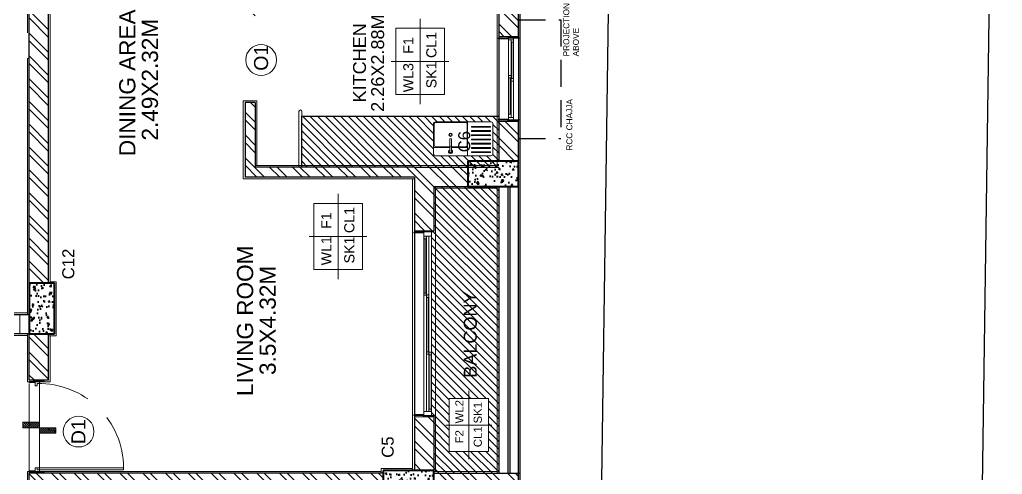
# Model space of a CAD drawing. Header units: metres. Extents: x 15463 to 32022, y 1223 to 33962.
# Drawn here: x 29499.72 to 29511.32, y 4112.97 to 4118.35 of the extents above; entities that cross this region are included whole.
import ezdxf

# ---------------------------------------------------------------- set-up
doc = ezdxf.new("R2010")
doc.units = ezdxf.units.M
doc.header["$LTSCALE"] = 0.1
for name, pattern in [('DASHDOTX2', [50.8, 25.4, -12.7, 0, -12.7]), ('DASHED2', [9.525, 6.35, -3.175]), ('HIDDEN2', [4.7625, 3.175, -1.5875])]:
    doc.linetypes.add(name, pattern=pattern)
for name, color, linetype, lineweight in [('CENTERLINE', 251, 'DASHDOTX2', 15), ('COLUMN', 7, 'Continuous', 40), ('DOOR', 7, 'Continuous', 20), ('HATCH', 250, 'Continuous', 13), ('LEVEL', 251, 'Continuous', 13), ('NAMES', 252, 'Continuous', 15), ('PLASTER', 252, 'Continuous', 15)]:
    doc.layers.add(name, color=color, linetype=linetype, lineweight=lineweight)
doc.styles.get("Standard").update_dxf_attribs({"font": 'arial.ttf'})
pattern_1 = [(135, (29569.4144, 3572.19952), (-0.13470384, -0.13470384), []), (135, (29569.4144, 3572.28933), (-0.13470384, -0.13470384), [])]
pattern_2 = [(135, (29569.414394, 3572.19952), (-0.0449012806, -0.0449012806), [])]

msp = doc.modelspace()

# ---------------------------------------------------------------- hatches: boundary and pattern name
h = msp.add_hatch()
h.set_pattern_fill('ANSI31', color=256, scale=0.002, angle=270)
h.set_pattern_definition([(315, (29423.5885275, 4311.6333027), (0.00449012806, 0.00449012806), [])])
h.paths.add_polyline_path([(29499.879, 4114.082), (29499.879, 4114.07), (29499.999, 4114.07, 1), (29499.999, 4114.082)])
h.paths.add_polyline_path([(29499.829, 4114.07), (29499.829, 4114.058), (29499.9, 4114.058), (29499.9, 4114.07)])
h.paths.add_polyline_path([(29499.9, 4113.001), (29499.9, 4113.013), (29499.829, 4113.013), (29499.829, 4113.001)])
h.paths.add_polyline_path([(29499.999, 4112.989, 1), (29499.999, 4113.001), (29499.879, 4113.001), (29499.879, 4112.989)])
at = {"layer": 'COLUMN'}
h = msp.add_hatch(dxfattribs=at)
h.set_pattern_fill('AR-CONC', color=256, scale=0.001, angle=90)
h.set_pattern_definition([(140, (29523.85359, 4044.29932), (0.0159391, 0.18218467), [0.01905, -0.20955]), (85, (29523.85359, 4044.29932), (-0.19105685, -0.0352434), [0.01524, -0.1676406]), (190.45144, (29523.85492, 4044.3145), (-0.17511775, 0.14694125), [0.01619, -0.17809024]), (136.1842, (29523.80279, 4044.29932), (0.0420423, 0.27107904), [0.028575, -0.314325]), (186.63556, (29523.8063, 4044.3219), (-0.2474261, 0.2374041), [0.024285, -0.2671356]), (81.18415, (29523.8028, 4044.29932), (-0.2474261, 0.2374041), [0.02286, -0.2514597]), (111, (29523.81549, 4044.32472), (0.1022652, 0.1516144), [0.01905, -0.20955]), (56, (29523.81549, 4044.32472), (-0.18418797, 0.06180203), [0.01524, -0.16764]), (161.45145, (29523.82401, 4044.33735), (-0.08192277, 0.2134164), [0.01619, -0.17808994]), (127.5, (29523.85359, 4044.29932), (-0.08455504, 0.003088603), [0, -0.165608, 0, -0.17018, 0, -0.168275]), (97.5, (29523.85359, 4044.29932), (-0.10018057, 0.06681966), [0, -0.097028, 0, -0.161798, 0, -0.064135]), (57.5, (29523.85359, 4044.24268), (0.005728744, 0.135590595), [0, -0.0635, 0, -0.19812, 0, -0.26289]), (47.5, (29523.85359, 4044.21728), (-0.0254265, 0.14812918), [0, -0.08255, 0, -0.131572, 0, -0.18669])])
h.paths.add_polyline_path([(29505.009, 4116.675), (29505.009, 4116.375), (29505.609, 4116.375), (29505.609, 4116.675)])
h = msp.add_hatch(dxfattribs=at)
h.set_pattern_fill('AR-CONC', color=256, scale=0.001, angle=90)
h.set_pattern_definition([(140, (29518.37359, 4047.03895), (0.0159391, 0.18218467), [0.01905, -0.20955]), (85, (29518.37359, 4047.03895), (-0.19105685, -0.0352434), [0.01524, -0.1676406]), (190.45144, (29518.37492, 4047.05413), (-0.17511775, 0.14694125), [0.01619, -0.17809024]), (136.1842, (29518.3228, 4047.03895), (0.0420423, 0.27107904), [0.028575, -0.314325]), (186.63556, (29518.3263, 4047.06154), (-0.2474261, 0.2374041), [0.024285, -0.2671356]), (81.18415, (29518.3228, 4047.03895), (-0.2474261, 0.2374041), [0.02286, -0.2514597]), (111, (29518.33549, 4047.06435), (0.1022652, 0.1516144), [0.01905, -0.20955]), (56, (29518.33549, 4047.06435), (-0.18418797, 0.06180203), [0.01524, -0.16764]), (161.45145, (29518.34401, 4047.07698), (-0.08192277, 0.2134164), [0.01619, -0.17808994]), (127.5, (29518.37359, 4047.038945), (-0.08455504, 0.003088603), [0, -0.165608, 0, -0.17018, 0, -0.168275]), (97.5, (29518.37359, 4047.038945), (-0.10018057, 0.06681966), [0, -0.097028, 0, -0.161798, 0, -0.064135]), (57.5, (29518.37359, 4046.9823), (0.005728744, 0.135590595), [0, -0.0635, 0, -0.19812, 0, -0.26289]), (47.5, (29518.37359, 4046.9569), (-0.0254265, 0.14812918), [0, -0.08255, 0, -0.131572, 0, -0.18669])])
h.paths.add_polyline_path([(29500.129, 4115.232), (29499.829, 4115.232), (29499.829, 4114.632), (29500.129, 4114.632)])
h = msp.add_hatch(dxfattribs=at)
h.set_pattern_fill('AR-CONC', color=256, scale=0.001, angle=90)
h.set_pattern_definition([(140, (29522.85359, 4040.6442), (0.0159391, 0.18218467), [0.01905, -0.20955]), (85, (29522.85359, 4040.6442), (-0.19105685, -0.0352434), [0.01524, -0.1676406]), (190.45144, (29522.85492, 4040.65938), (-0.17511775, 0.14694125), [0.01619, -0.17809024]), (136.1842, (29522.80279, 4040.6442), (0.0420423, 0.27107904), [0.028575, -0.314325]), (186.63556, (29522.8063, 4040.6668), (-0.2474261, 0.2374041), [0.024285, -0.2671356]), (81.18415, (29522.8028, 4040.6442), (-0.2474261, 0.2374041), [0.02286, -0.2514597]), (111, (29522.81549, 4040.6696), (0.1022652, 0.1516144), [0.01905, -0.20955]), (56, (29522.81549, 4040.6696), (-0.18418797, 0.06180203), [0.01524, -0.16764]), (161.45145, (29522.82401, 4040.68224), (-0.08192277, 0.2134164), [0.01619, -0.17808994]), (127.5, (29522.85359, 4040.6442), (-0.08455504, 0.003088603), [0, -0.165608, 0, -0.17018, 0, -0.168275]), (97.5, (29522.85359, 4040.6442), (-0.10018057, 0.06681966), [0, -0.097028, 0, -0.161798, 0, -0.064135]), (57.5, (29522.85359, 4040.58756), (0.005728744, 0.135590595), [0, -0.0635, 0, -0.19812, 0, -0.26289]), (47.5, (29522.85359, 4040.56216), (-0.0254265, 0.14812918), [0, -0.08255, 0, -0.131572, 0, -0.18669])])
h.paths.add_polyline_path([(29504.009, 4113.02), (29504.009, 4112.72), (29504.609, 4112.72), (29504.609, 4113.02)])
at = {"layer": 'DOOR'}
h = msp.add_hatch(dxfattribs=at)
h.set_pattern_fill('ANSI31', color=256, scale=0.001, angle=90)
h.set_pattern_definition([(135, (29584.42817, 3952.5173104), (-0.00224506403, -0.00224506403), [])])
h.paths.add_polyline_path([(29505.602, 4118.132, 1), (29505.602, 4118.144), (29505.482, 4118.144), (29505.482, 4118.132)])
h.paths.add_polyline_path([(29505.491, 4118.12), (29505.491, 4118.132), (29505.379, 4118.132, 1), (29505.379, 4118.12)])
h.paths.add_polyline_path([(29505.602, 4117.147, 1), (29505.602, 4117.159), (29505.482, 4117.159), (29505.482, 4117.147)])
h.paths.add_polyline_path([(29505.491, 4117.159), (29505.491, 4117.171), (29505.379, 4117.171, 1), (29505.379, 4117.159)])
h = msp.add_hatch(dxfattribs=at)
h.set_pattern_fill('ANSI31', color=256, scale=0.001, angle=90)
h.set_pattern_definition([(135, (29582.846751, 3945.3783715), (-0.00224506403, -0.00224506403), [])])
h.paths.add_polyline_path([(29504.602, 4113.667, -1), (29504.602, 4113.655), (29504.482, 4113.655), (29504.482, 4113.667)])
h.paths.add_polyline_path([(29504.491, 4113.679), (29504.491, 4113.667), (29504.379, 4113.667, -1), (29504.379, 4113.679)])
h.paths.add_polyline_path([(29504.602, 4115.851, -1), (29504.602, 4115.839), (29504.482, 4115.839), (29504.482, 4115.851)])
h.paths.add_polyline_path([(29504.491, 4115.839), (29504.491, 4115.827), (29504.379, 4115.827, -1), (29504.379, 4115.839)])
h = msp.add_hatch(color=256, dxfattribs=at)
h.dxf.hatch_style = 1
h.paths.add_polyline_path([(29504.521, 4115.789), (29504.521, 4115.749), (29504.516, 4115.749), (29504.516, 4115.758), (29504.496, 4115.758), (29504.496, 4115.749), (29504.491, 4115.749), (29504.491, 4115.789)])
h.paths.add_polyline_path([(29504.516, 4115.116), (29504.516, 4115.129), (29504.521, 4115.129), (29504.521, 4115.089), (29504.491, 4115.089), (29504.491, 4115.129), (29504.496, 4115.129), (29504.496, 4115.116)])
h.paths.add_polyline_path([(29504.551, 4115.095), (29504.551, 4115.055), (29504.546, 4115.055), (29504.546, 4115.064), (29504.526, 4115.064), (29504.526, 4115.055), (29504.521, 4115.055), (29504.521, 4115.095)])
h.paths.add_polyline_path([(29504.546, 4114.422), (29504.546, 4114.435), (29504.551, 4114.435), (29504.551, 4114.395), (29504.521, 4114.395), (29504.521, 4114.435), (29504.526, 4114.435), (29504.526, 4114.422)])
h.paths.add_polyline_path([(29504.581, 4114.417), (29504.581, 4114.377), (29504.576, 4114.377), (29504.576, 4114.386), (29504.556, 4114.386), (29504.556, 4114.377), (29504.551, 4114.377), (29504.551, 4114.417)])
h.paths.add_polyline_path([(29504.576, 4113.744), (29504.576, 4113.757), (29504.581, 4113.757), (29504.581, 4113.717), (29504.551, 4113.717), (29504.551, 4113.757), (29504.556, 4113.757), (29504.556, 4113.744)])
at = {"layer": 'HATCH'}
h = msp.add_hatch(dxfattribs=at)
h.set_pattern_fill('ANSI32', color=256, scale=0.02, angle=90)
h.set_pattern_definition(pattern_1)
h.paths.add_polyline_path([(29499.829, 4125.115), (29499.829, 4119.021), (29500.059, 4119.021), (29500.059, 4119.422), (29500.06, 4121.186), (29500.359, 4121.186), (29500.359, 4121.416), (29500.059, 4121.416), (29500.059, 4121.416), (29500.059, 4122.756), (29500.359, 4122.756), (29500.359, 4122.986), (29500.059, 4122.986), (29500.059, 4125.115)])
h.paths.add_polyline_path([(29500.129, 4118.985), (29500.129, 4118.865), (29501.379, 4118.865), (29501.379, 4119.055), (29501.259, 4119.055), (29501.259, 4119.03), (29501.259, 4118.986), (29501.259, 4118.985)])
h.paths.add_polyline_path([(29500.959, 4122.986), (29500.959, 4122.756), (29501.149, 4122.755), (29501.149, 4121.415), (29500.959, 4121.416), (29500.959, 4121.186), (29501.259, 4121.185), (29501.259, 4119.855), (29501.379, 4119.855), (29501.379, 4123.056), (29501.259, 4123.056), (29501.259, 4122.985)])
h.paths.add_polyline_path([(29502.499, 4118.985), (29502.499, 4119.046), (29502.379, 4119.046), (29502.379, 4118.985), (29502.379, 4118.368), (29502.499, 4118.368), (29502.499, 4118.865), (29505.009, 4118.865), (29505.009, 4118.985)])
h.paths.add_polyline_path([(29505.379, 4118.685), (29505.379, 4118.147), (29505.609, 4118.147), (29505.609, 4118.685)])
h.paths.add_polyline_path([(29505.379, 4117.144), (29505.379, 4116.675), (29505.609, 4116.675), (29505.609, 4117.144)])
h.paths.add_polyline_path([(29505.379, 4119.76), (29505.379, 4118.985), (29505.609, 4118.985), (29505.609, 4119.76)])
h.paths.add_polyline_path([(29505.379, 4122.036), (29505.379, 4121.26), (29505.609, 4121.26), (29505.609, 4122.036)])
h.paths.add_polyline_path([(29504.609, 4122.295), (29504.609, 4122.9), (29504.379, 4122.9), (29504.379, 4122.185), (29502.379, 4122.185), (29502.379, 4120.046), (29502.499, 4120.046), (29502.499, 4122.065), (29505.009, 4122.065), (29505.009, 4122.295)])
h.paths.add_polyline_path([(29504.379, 4125.115), (29504.379, 4124.4), (29504.609, 4124.4), (29504.609, 4125.115)])
h.paths.add_polyline_path([(29500.429, 4125.415), (29500.429, 4125.186), (29501.259, 4125.185), (29501.259, 4123.856), (29501.379, 4123.856), (29501.379, 4125.185), (29504.009, 4125.185), (29504.009, 4125.415)])
h = msp.add_hatch(dxfattribs=at)
h.set_pattern_fill('ANSI32', color=256, scale=0.02, angle=90)
h.set_pattern_definition(pattern_1)
h.paths.add_polyline_path([(29495.113, 4107.781), (29495.113, 4107.551), (29499.459, 4107.551), (29499.459, 4107.781)])
h.paths.add_polyline_path([(29499.829, 4107.551), (29499.829, 4100.625), (29500.059, 4100.625), (29500.059, 4102.755), (29500.359, 4102.755), (29500.359, 4102.985), (29500.059, 4102.985), (29500.059, 4104.325), (29500.359, 4104.325), (29500.359, 4104.555), (29500.059, 4104.555), (29500.059, 4106.755), (29500.42, 4106.755), (29501.259, 4106.755), (29501.259, 4106.685), (29501.379, 4106.685), (29501.379, 4106.875), (29500.059, 4106.875), (29500.059, 4107.551)])
h.paths.add_polyline_path([(29501.259, 4105.885), (29501.259, 4104.555), (29500.959, 4104.555), (29500.959, 4104.325), (29501.149, 4104.325), (29501.149, 4102.985), (29500.959, 4102.985), (29500.959, 4102.755), (29501.259, 4102.755), (29501.259, 4102.685), (29501.379, 4102.685), (29501.379, 4105.885), (29501.266, 4105.885)], flags=17)
h.paths.add_polyline_path([(29502.499, 4103.675), (29502.499, 4105.695), (29502.379, 4105.695), (29502.379, 4103.555), (29504.379, 4103.555), (29504.379, 4102.84), (29504.609, 4102.84), (29504.609, 4103.445), (29505.009, 4103.445), (29505.009, 4103.675)])
h.paths.add_polyline_path([(29505.379, 4104.481), (29505.379, 4103.707), (29505.609, 4103.707), (29505.609, 4104.481)])
h.paths.add_polyline_path([(29505.379, 4106.755), (29505.379, 4105.981), (29505.609, 4105.981), (29505.609, 4106.755)])
h.paths.add_polyline_path([(29502.499, 4106.875), (29502.499, 4107.275), (29502.499, 4107.372), (29502.379, 4107.372), (29502.379, 4106.755), (29502.379, 4106.695), (29502.499, 4106.695), (29502.499, 4106.725), (29502.499, 4106.755), (29502.543, 4106.755), (29505.009, 4106.755), (29505.009, 4106.875)])
h.paths.add_polyline_path([(29505.379, 4107.594), (29505.379, 4107.055), (29505.609, 4107.055), (29505.609, 4107.594)])
h.paths.add_polyline_path([(29505.379, 4109.365), (29504.609, 4109.365), (29504.609, 4109.888), (29504.379, 4109.888), (29504.379, 4109.255), (29502.379, 4109.255), (29502.379, 4108.372), (29502.499, 4108.372), (29502.499, 4109.135), (29504.379, 4109.135), (29505.379, 4109.135), (29505.379, 4108.596), (29505.609, 4108.596), (29505.609, 4109.255), (29505.609, 4109.365)])
h.paths.add_polyline_path([(29504.379, 4101.34), (29504.379, 4100.625), (29504.609, 4100.625), (29504.609, 4101.34)])
h.paths.add_polyline_path([(29501.379, 4100.555), (29501.379, 4101.885), (29501.266, 4101.885), (29501.259, 4100.555), (29500.429, 4100.555), (29500.429, 4100.325), (29504.009, 4100.325), (29504.009, 4100.555)])
h.paths.add_polyline_path([(29499.829, 4110.511), (29499.829, 4107.851), (29500.059, 4107.851), (29500.059, 4110.511)])
h.paths.add_polyline_path([(29499.829, 4111.655), (29499.829, 4111.111), (29500.059, 4111.111), (29500.059, 4111.655)])
h.paths.add_polyline_path([(29504.609, 4112.985), (29504.609, 4112.755), (29505.609, 4112.755), (29505.609, 4112.985)])
h.paths.add_polyline_path([(29502.499, 4116.605), (29502.499, 4117.368), (29502.379, 4117.368), (29502.379, 4116.485), (29504.379, 4116.485), (29504.379, 4115.853), (29504.609, 4115.853), (29504.609, 4116.375), (29505.009, 4116.375), (29505.009, 4116.605), (29504.379, 4116.605)])
h.paths.add_polyline_path([(29504.379, 4113.653), (29504.379, 4113.02), (29504.609, 4113.02), (29504.609, 4113.653)])
h.paths.add_polyline_path([(29504.379, 4112.72), (29504.379, 4112.088), (29504.609, 4112.088), (29504.609, 4112.72)])
h.paths.add_polyline_path([(29499.829, 4112.985), (29499.829, 4112.755), (29500.059, 4112.755), (29504.009, 4112.755), (29504.009, 4112.985)])
h.paths.add_polyline_path([(29499.829, 4118.421), (29499.829, 4115.232), (29500.059, 4115.232), (29500.059, 4118.421)])
h.paths.add_polyline_path([(29499.829, 4114.632), (29499.829, 4114.085), (29500.059, 4114.085), (29500.059, 4114.632)])
at = {"layer": 'LEVEL'}
h = msp.add_hatch(dxfattribs=at)
h.set_pattern_fill('ANSI31', color=256, scale=0.02, angle=90)
h.set_pattern_definition(pattern_2)
h.paths.add_polyline_path([(29488.278, 4112.741), (29488.278, 4109.381), (29488.648, 4109.381), (29489.048, 4109.381), (29489.048, 4109.91), (29489.077, 4109.91), (29489.077, 4112.082), (29489.064, 4112.082), (29489.056, 4112.082, -1), (29489.056, 4112.094), (29489.048, 4112.096), (29489.048, 4112.741)])
h.paths.add_polyline_path([(29488.858, 4110.274), (29488.858, 4109.648), (29488.397, 4109.648), (29488.397, 4110.274)], flags=16)
h.paths.add_polyline_path([(29488.278, 4116.361), (29488.278, 4113.001), (29489.048, 4113.001), (29489.048, 4113.021), (29489.048, 4113.646), (29489.056, 4113.648, -1), (29489.056, 4113.66), (29489.077, 4113.66), (29489.077, 4115.832), (29489.056, 4115.832, -1), (29489.056, 4115.844), (29489.048, 4115.846), (29489.048, 4116.361)])
h.paths.add_polyline_path([(29488.853, 4113.934), (29488.853, 4113.308), (29488.391, 4113.308), (29488.391, 4113.934)], flags=16)
h.paths.add_polyline_path([(29505.009, 4103.407), (29505.009, 4103.445), (29504.609, 4103.445), (29504.609, 4102.84), (29504.602, 4102.838, -1), (29504.602, 4102.826), (29504.581, 4102.826), (29504.581, 4102.796), (29504.581, 4101.354), (29504.602, 4101.354, -1), (29504.602, 4101.342), (29504.609, 4101.34), (29504.609, 4100.555), (29505.379, 4100.555), (29505.379, 4103.407)])
h.paths.add_polyline_path([(29505.247, 4101.309), (29505.247, 4100.682), (29504.786, 4100.682), (29504.786, 4101.309)], flags=16)
h.paths.add_polyline_path([(29504.609, 4112.755), (29504.609, 4112.72), (29504.609, 4112.088), (29504.602, 4112.086, -1), (29504.602, 4112.074), (29504.581, 4112.074), (29504.581, 4109.902), (29504.602, 4109.902, -0.414214), (29504.608, 4109.896), (29504.609, 4109.96), (29504.609, 4109.365), (29505.379, 4109.365), (29505.379, 4112.755)])
h.paths.add_polyline_path([(29505.242, 4110.178), (29505.242, 4109.551), (29504.78, 4109.551), (29504.78, 4110.178)], flags=16)
h.paths.add_polyline_path([(29505.009, 4116.375), (29504.609, 4116.375), (29504.609, 4115.853), (29504.602, 4115.851, -1), (29504.602, 4115.839), (29504.581, 4115.839), (29504.581, 4113.667), (29504.602, 4113.667, -1), (29504.602, 4113.655), (29504.609, 4113.653), (29504.609, 4112.985), (29505.379, 4112.985), (29505.379, 4116.375)])
h.paths.add_polyline_path([(29505.253, 4113.868), (29505.253, 4113.242), (29504.791, 4113.242), (29504.791, 4113.868)], flags=16)
h.paths.add_polyline_path([(29504.609, 4125.185), (29504.609, 4125.115), (29504.609, 4124.4), (29504.602, 4124.398, -1), (29504.602, 4124.386), (29504.581, 4124.386), (29504.581, 4122.915), (29504.593, 4122.915), (29504.602, 4122.915, -1), (29504.602, 4122.903), (29504.609, 4122.9), (29504.609, 4122.295), (29505.009, 4122.295), (29505.009, 4122.336), (29505.379, 4122.336), (29505.379, 4125.185)])
h.paths.add_polyline_path([(29505.226, 4123.103), (29505.226, 4122.477), (29504.764, 4122.477), (29504.764, 4123.103)], flags=16)
h.paths.add_polyline_path([(29505.175, 4122.784), (29505.175, 4123.088), (29505.026, 4123.088), (29505.026, 4122.784)], flags=8)
h.paths.add_polyline_path([(29505.175, 4122.504), (29505.175, 4122.801), (29505.026, 4122.801), (29505.026, 4122.504)], flags=8)
h.paths.add_polyline_path([(29504.956, 4122.786), (29504.956, 4123.11), (29504.811, 4123.11), (29504.811, 4122.786)], flags=24)
h.paths.add_polyline_path([(29504.956, 4122.55), (29504.956, 4122.755), (29504.811, 4122.755), (29504.811, 4122.55)], flags=8)
h.paths.add_polyline_path([(29505.128, 4123.205), (29505.128, 4124.304), (29504.891, 4124.304), (29504.891, 4123.205)], flags=24)
h = msp.add_hatch(dxfattribs=at)
h.set_pattern_fill('ANSI31', color=256, scale=0.02, angle=90)
h.set_pattern_definition(pattern_2)
h.paths.add_polyline_path([(29503.049, 4116.605), (29503.049, 4117.205), (29505.379, 4117.205), (29505.379, 4117.171, 0.962023), (29505.379, 4117.159), (29505.379, 4116.605), (29504.379, 4116.605)])
h.paths.add_polyline_path([(29504.607, 4116.758, 0.414214), (29504.627, 4116.738), (29505.287, 4116.738, 0.414214), (29505.307, 4116.758), (29505.307, 4117.118, 0.414214), (29505.287, 4117.138), (29505.007, 4117.138), (29504.627, 4117.138, 0.414214), (29504.607, 4117.118), (29504.607, 4116.858)], flags=16)
h.paths.add_polyline_path([(29504.797, 4116.809, 4.515711), (29504.817, 4116.809), (29504.817, 4116.844), (29504.982, 4116.843, 0.458274), (29505.002, 4116.866), (29505.002, 4117.112, 0.414214), (29504.982, 4117.132), (29504.634, 4117.132, 0.414214), (29504.614, 4117.112), (29504.614, 4116.864, 0.413687), (29504.634, 4116.844), (29504.797, 4116.844)], flags=0)
h.paths.add_polyline_path([(29504.807, 4116.967, 1), (29504.807, 4117.007, 1)], flags=0)
h.paths.add_polyline_path([(29504.807, 4116.973, 1), (29504.807, 4117.001, 1)], flags=0)
h.paths.add_polyline_path([(29505.062, 4116.776), (29505.271, 4116.776, 1.038243), (29505.275, 4116.786), (29505.062, 4116.786, 1.429682)], flags=0)
h.paths.add_polyline_path([(29505.062, 4116.826), (29505.271, 4116.826, 1.038243), (29505.275, 4116.836), (29505.062, 4116.836, 1.429682)], flags=0)
h.paths.add_polyline_path([(29505.062, 4116.876), (29505.271, 4116.876, 1.038243), (29505.275, 4116.886), (29505.062, 4116.886, 1.429682)], flags=0)
h.paths.add_polyline_path([(29505.062, 4116.926), (29505.271, 4116.926, 1.038243), (29505.275, 4116.936), (29505.062, 4116.936, 1.429682)], flags=0)
h.paths.add_polyline_path([(29505.062, 4116.976), (29505.271, 4116.976, 1.038243), (29505.275, 4116.986), (29505.062, 4116.986, 1.429682)], flags=0)
h.paths.add_polyline_path([(29505.062, 4117.026), (29505.271, 4117.026, 1.038243), (29505.275, 4117.036), (29505.062, 4117.036, 1.429682)], flags=0)
h.paths.add_polyline_path([(29505.062, 4117.076), (29505.271, 4117.076, 1.038243), (29505.275, 4117.086), (29505.062, 4117.086, 1.429682)], flags=0)
h = msp.add_hatch(dxfattribs=at)
h.set_pattern_fill('ANSI31', color=256, scale=0.0052, angle=90)
h.set_pattern_definition([(135, (29593.56915, 3777.907317), (-0.01167433296, -0.01167433296), [])])
h.paths.add_polyline_path([(29499.755, 4113.588), (29499.755, 4113.523), (29499.95, 4113.523), (29499.95, 4113.588)])
h.paths.add_polyline_path([(29499.95, 4113.523), (29499.95, 4113.458), (29500.145, 4113.458), (29500.145, 4113.523)])

# ---------------------------------------------------------------- linework, layer by layer
for p, q in [((29499.829, 4114.862), (29499.829, 4125.416)), ((29505.609, 4118.147), (29505.609, 4119.76)), ((29505.379, 4116.675), (29505.379, 4118.685)), ((29500.059, 4115.232), (29500.059, 4118.421)), ((29502.379, 4117.368), (29502.379, 4116.485)), ((29502.499, 4117.368), (29502.379, 4117.368)), ((29502.499, 4117.368), (29502.499, 4116.605)), ((29505.609, 4116.485), (29505.609, 4117.144)), ((29504.379, 4116.605), (29502.499, 4116.605)), ((29504.379, 4116.605), (29502.499, 4116.605)), ((29504.379, 4116.605), (29505.009, 4116.605)), ((29504.379, 4116.605), (29505.379, 4116.605)), ((29504.379, 4116.485), (29502.379, 4116.485)), ((29504.379, 4116.485), (29504.379, 4113.02)), ((29505.609, 4112.755), (29505.609, 4116.485)), ((29504.609, 4116.375), (29504.609, 4115.853)), ((29504.609, 4116.375), (29505.609, 4116.375)), ((29505.379, 4112.985), (29505.379, 4116.375)), ((29505.482, 4116.375), (29505.482, 4112.985)), ((29505.507, 4116.375), (29505.507, 4112.985)), ((29500.059, 4115.012), (29500.059, 4115.015)), ((29499.718, 4114.862), (29499.829, 4114.862)), ((29500.059, 4114.741), (29500.059, 4114.754)), ((29499.829, 4114.632), (29495.858, 4114.632)), ((29499.829, 4114.085), (29499.829, 4114.632)), ((29500.059, 4114.085), (29500.059, 4114.632)), ((29500.059, 4114.085), (29499.829, 4114.085)), ((29504.609, 4113.653), (29504.609, 4112.985)), ((29504.009, 4112.985), (29499.829, 4112.985)), ((29499.829, 4112.755), (29499.829, 4112.985)), ((29504.052, 4112.985), (29504.042, 4112.985)), ((29504.609, 4112.985), (29505.609, 4112.985)), ((29505.609, 4112.985), (29505.609, 4109.255))]:
    msp.add_line(p, q)
at = {"linetype": 'HIDDEN2'}
for p, q in [((29505.609, 4118.347), (29506.109, 4118.347)), ((29506.109, 4118.347), (29506.109, 4116.944)), ((29505.609, 4116.944), (29506.109, 4116.944))]:
    msp.add_line(p, q, dxfattribs=at)
at = {"color": 7, "true_color": 0xffffff}
for p, q in [((29503.049, 4116.605), (29503.049, 4117.205)), ((29503.049, 4117.205), (29505.379, 4117.205))]:
    msp.add_line(p, q, dxfattribs=at)
at = {"color": 7, "lineweight": 13}
for p, q in [((29504.607, 4116.858), (29504.607, 4117.118)), ((29504.614, 4117.112), (29504.614, 4116.864)), ((29504.627, 4117.138), (29505.007, 4117.138)), ((29504.982, 4117.132), (29504.634, 4117.132)), ((29505.002, 4116.863), (29505.002, 4117.112)), ((29505.007, 4117.138), (29505.287, 4117.138)), ((29505.007, 4117.138), (29505.007, 4116.738)), ((29505.307, 4117.118), (29505.307, 4116.758)), ((29505.062, 4117.086), (29505.271, 4117.086)), ((29505.271, 4117.076), (29505.062, 4117.076)), ((29505.062, 4117.036), (29505.271, 4117.036)), ((29505.271, 4117.026), (29505.062, 4117.026)), ((29505.062, 4116.986), (29505.271, 4116.986)), ((29505.271, 4116.976), (29505.062, 4116.976)), ((29504.607, 4116.858), (29504.607, 4116.758)), ((29504.797, 4116.938), (29504.797, 4116.788)), ((29504.817, 4116.788), (29504.817, 4116.938)), ((29505.062, 4116.936), (29505.271, 4116.936)), ((29505.271, 4116.926), (29505.062, 4116.926)), ((29505.062, 4116.886), (29505.271, 4116.886)), ((29505.271, 4116.876), (29505.062, 4116.876)), ((29504.627, 4116.838), (29504.607, 4116.838)), ((29504.797, 4116.838), (29504.627, 4116.838)), ((29504.634, 4116.844), (29504.982, 4116.843)), ((29505.007, 4116.838), (29504.817, 4116.838)), ((29505.062, 4116.836), (29505.271, 4116.836)), ((29505.271, 4116.826), (29505.062, 4116.826)), ((29505.062, 4116.786), (29505.271, 4116.786)), ((29505.271, 4116.776), (29505.062, 4116.776)), ((29505.287, 4116.738), (29504.627, 4116.738))]:
    msp.add_line(p, q, dxfattribs=at)
msp.add_lwpolyline([(29480.985, 4130.776), (29499.826, 4137.611, -0.525946), (29511.323, 4129.446), (29510.902, 4099.825, -0.426651), (29503.955, 4093.352), (29474.498, 4092.648)], format="xyb")
at = {"color": 2, "true_color": 0xf1eb1f}
msp.add_lwpolyline([(29488.007, 4129.494), (29501.059, 4134.229, -0.410228), (29506.824, 4129.514), (29506.403, 4099.889, -0.344431), (29504.042, 4096.955), (29484.542, 4096.489), (29488.007, 4129.494)], format="xyb", dxfattribs=at)
at = {"color": 9, "true_color": 0xd19cc7}
msp.add_lwpolyline([(29501.059, 4134.229, -0.410228), (29506.824, 4129.514), (29506.403, 4099.889, -0.33266), (29504.042, 4096.955)], format="xyb", dxfattribs=at)
at = {"color": 2, "true_color": 0xf1eb1f}
msp.add_lwpolyline([(29488.048, 4122.336), (29492.508, 4122.336), (29492.508, 4119.95), (29493.829, 4119.95), (29493.829, 4117.01), (29498.059, 4117.021), (29498.059, 4114.862), (29499.829, 4114.862), (29499.829, 4125.416), (29505.609, 4125.415), (29505.609, 4100.325), (29499.829, 4100.325), (29499.829, 4107.551), (29493.829, 4107.551), (29493.829, 4105.771), (29492.508, 4105.771), (29492.508, 4103.407), (29488.048, 4103.407), (29488.048, 4122.336)], dxfattribs=at)
at = {"color": 7, "linetype": 'ByBlock', "lineweight": 20, "true_color": 0xffffff}
msp.add_lwpolyline([(29503.049, 4117.263), (29503.049, 4116.605), (29503.016, 4116.605), (29503.016, 4117.263)], dxfattribs=at)
at = {"color": 7, "lineweight": 13}
for radius in [0.02, 0.0142]:
    msp.add_circle((29504.807, 4116.987), radius, dxfattribs=at)
at = {"color": 7, "linetype": 'ByBlock', "lineweight": 20, "true_color": 0xffffff}
msp.add_arc((29503.033, 4117.263), 0.0167, 0, 180, dxfattribs=at)
at = {"color": 7, "lineweight": 13}
for centre, radius, start, end in [((29504.627, 4117.118), 0.02, 90, 180), ((29504.634, 4117.112), 0.02, 90, 180), ((29504.982, 4117.112), 0.02, 0, 90), ((29505.287, 4117.118), 0.02, 0, 90), ((29505.06, 4117.081), 0.00533, 72.092, 292.2076), ((29505.06, 4117.031), 0.00533, 72.092, 292.2076), ((29505.06, 4116.981), 0.00533, 72.092, 292.2076), ((29505.273, 4117.081), 0.00533, 247.7924, 107.908), ((29505.273, 4117.031), 0.00533, 247.7924, 107.908), ((29505.273, 4116.981), 0.00533, 247.7924, 107.908), ((29504.634, 4116.864), 0.02, 180, 269.8969), ((29504.807, 4116.925), 0.0159, 51.039, 128.961), ((29504.982, 4116.863), 0.02, 269.8969, 0), ((29505.06, 4116.931), 0.00533, 72.092, 292.2076), ((29505.06, 4116.881), 0.00533, 72.092, 292.2076), ((29505.273, 4116.931), 0.00533, 247.7924, 107.908), ((29505.273, 4116.881), 0.00533, 247.7924, 107.908), ((29504.627, 4116.758), 0.02, 180, 270), ((29504.807, 4116.788), 0.0237, 114.9732, 65.0268), ((29504.807, 4116.787), 0.01, 177.0755, 2.9245), ((29505.06, 4116.831), 0.00533, 72.092, 292.2076), ((29505.06, 4116.781), 0.00533, 72.092, 292.2076), ((29505.273, 4116.831), 0.00533, 247.7924, 107.908), ((29505.273, 4116.781), 0.00533, 247.7924, 107.908), ((29505.287, 4116.758), 0.02, 270, 0)]:
    msp.add_arc(centre, radius, start, end, dxfattribs=at)
at = {"layer": 'COLUMN'}
for p, q in [((29505.009, 4116.675), (29505.009, 4116.375)), ((29505.609, 4116.675), (29505.009, 4116.675)), ((29505.609, 4116.375), (29505.609, 4116.675)), ((29505.009, 4116.375), (29505.609, 4116.375)), ((29500.129, 4115.232), (29499.829, 4115.232)), ((29499.829, 4115.232), (29499.829, 4114.632)), ((29500.129, 4114.632), (29500.129, 4115.232)), ((29499.829, 4114.632), (29500.129, 4114.632)), ((29504.009, 4113.02), (29504.009, 4112.72)), ((29504.609, 4113.02), (29504.009, 4113.02)), ((29504.609, 4112.72), (29504.609, 4113.02))]:
    msp.add_line(p, q, dxfattribs=at)
at = {"layer": 'DOOR'}
for p, q in [((29505.609, 4118.147), (29505.379, 4118.147)), ((29505.482, 4118.144), (29505.602, 4118.144)), ((29505.482, 4118.132), (29505.482, 4118.144)), ((29505.379, 4118.132), (29505.602, 4118.132)), ((29505.491, 4118.12), (29505.379, 4118.12)), ((29505.491, 4118.132), (29505.581, 4118.132)), ((29505.491, 4118.132), (29505.491, 4117.189)), ((29505.491, 4118.107), (29505.551, 4118.107)), ((29505.551, 4118.107), (29505.521, 4118.107)), ((29505.521, 4118.107), (29505.521, 4117.189)), ((29505.521, 4118.107), (29505.521, 4118.087)), ((29505.521, 4118.107), (29505.521, 4118.067)), ((29505.521, 4118.067), (29505.526, 4118.067)), ((29505.526, 4118.08), (29505.526, 4117.651)), ((29505.546, 4118.08), (29505.526, 4118.08)), ((29505.546, 4118.08), (29505.546, 4117.651)), ((29505.546, 4118.067), (29505.551, 4118.067)), ((29505.551, 4118.132), (29505.551, 4117.159)), ((29505.551, 4118.107), (29505.551, 4118.057)), ((29505.551, 4118.107), (29505.551, 4117.607)), ((29505.521, 4117.687), (29505.491, 4117.687)), ((29505.491, 4117.687), (29505.491, 4117.647)), ((29505.521, 4117.667), (29505.521, 4117.687)), ((29505.491, 4117.647), (29505.496, 4117.647)), ((29505.496, 4117.66), (29505.496, 4117.23)), ((29505.516, 4117.66), (29505.496, 4117.66)), ((29505.516, 4117.66), (29505.516, 4117.23)), ((29505.516, 4117.647), (29505.521, 4117.647)), ((29505.521, 4117.62), (29505.521, 4117.66)), ((29505.521, 4117.66), (29505.526, 4117.66)), ((29505.551, 4117.62), (29505.521, 4117.62)), ((29505.521, 4117.607), (29505.521, 4117.189)), ((29505.546, 4117.651), (29505.526, 4117.651)), ((29505.546, 4117.66), (29505.551, 4117.66)), ((29505.491, 4117.239), (29505.496, 4117.239)), ((29505.516, 4117.23), (29505.496, 4117.23)), ((29505.516, 4117.239), (29505.521, 4117.239)), ((29505.491, 4117.171), (29505.379, 4117.171)), ((29505.379, 4117.159), (29505.602, 4117.159)), ((29505.379, 4117.144), (29505.609, 4117.144)), ((29505.482, 4117.159), (29505.482, 4117.147)), ((29505.482, 4117.147), (29505.602, 4117.147)), ((29505.551, 4117.189), (29505.491, 4117.189)), ((29505.491, 4117.189), (29505.491, 4117.159)), ((29505.491, 4117.159), (29505.491, 4117.189)), ((29505.521, 4117.189), (29505.491, 4117.189)), ((29505.503, 4117.159), (29505.593, 4117.159)), ((29504.379, 4115.853), (29504.609, 4115.853)), ((29504.379, 4115.839), (29504.602, 4115.839)), ((29504.491, 4115.827), (29504.379, 4115.827)), ((29504.482, 4115.851), (29504.602, 4115.851)), ((29504.482, 4115.839), (29504.482, 4115.851)), ((29504.491, 4115.839), (29504.491, 4115.814)), ((29504.491, 4115.839), (29504.491, 4113.667)), ((29504.491, 4115.839), (29504.491, 4115.789)), ((29504.503, 4115.839), (29504.593, 4115.839)), ((29504.581, 4113.667), (29504.581, 4115.839)), ((29504.491, 4115.789), (29504.581, 4115.789)), ((29504.491, 4115.789), (29504.491, 4115.749)), ((29504.491, 4115.749), (29504.496, 4115.749)), ((29504.496, 4115.116), (29504.496, 4115.758)), ((29504.516, 4115.758), (29504.496, 4115.758)), ((29504.516, 4115.116), (29504.516, 4115.758)), ((29504.516, 4115.749), (29504.521, 4115.749)), ((29504.521, 4113.717), (29504.521, 4115.789)), ((29504.521, 4115.789), (29504.521, 4114.609)), ((29504.551, 4113.717), (29504.551, 4115.789)), ((29504.491, 4115.129), (29504.491, 4115.089)), ((29504.491, 4115.129), (29504.496, 4115.129)), ((29504.516, 4115.116), (29504.496, 4115.116)), ((29504.516, 4115.129), (29504.521, 4115.129)), ((29504.491, 4115.109), (29504.491, 4115.069)), ((29504.491, 4115.089), (29504.521, 4115.089)), ((29504.551, 4115.095), (29504.521, 4115.095)), ((29504.521, 4115.055), (29504.526, 4115.055)), ((29504.526, 4114.422), (29504.526, 4115.064)), ((29504.546, 4115.064), (29504.526, 4115.064)), ((29504.546, 4114.422), (29504.546, 4115.064)), ((29504.546, 4115.055), (29504.551, 4115.055)), ((29499.718, 4114.632), (29499.718, 4114.862)), ((29504.551, 4114.192), (29504.551, 4114.692)), ((29504.521, 4114.435), (29504.526, 4114.435)), ((29504.546, 4114.422), (29504.526, 4114.422)), ((29504.546, 4114.435), (29504.551, 4114.435)), ((29504.551, 4114.395), (29504.521, 4114.395)), ((29504.581, 4114.417), (29504.551, 4114.417)), ((29504.551, 4114.377), (29504.556, 4114.377)), ((29504.556, 4113.744), (29504.556, 4114.386)), ((29504.576, 4114.386), (29504.556, 4114.386)), ((29504.576, 4113.744), (29504.576, 4114.386)), ((29504.576, 4114.377), (29504.581, 4114.377)), ((29504.581, 4113.692), (29504.581, 4114.192)), ((29499.829, 4114.085), (29500.059, 4114.085)), ((29499.829, 4114.085), (29500.059, 4114.085)), ((29499.879, 4114.082), (29499.999, 4114.082)), ((29499.879, 4114.07), (29499.879, 4114.082)), ((29499.829, 4114.07), (29499.999, 4114.07)), ((29499.829, 4114.058), (29499.829, 4114.07)), ((29499.9, 4114.058), (29499.829, 4114.058)), ((29499.9, 4114.02), (29499.9, 4114.07)), ((29499.9, 4114.07), (29499.9, 4114.058)), ((29499.9, 4114.02), (29499.925, 4114.02)), ((29499.925, 4114.02), (29499.925, 4114.045)), ((29499.925, 4114.045), (29499.95, 4114.045)), ((29499.95, 4114.045), (29499.95, 4114.07)), ((29504.551, 4113.717), (29504.551, 4113.757)), ((29504.551, 4113.757), (29504.556, 4113.757)), ((29504.551, 4113.717), (29504.551, 4113.737)), ((29504.576, 4113.744), (29504.556, 4113.744)), ((29504.576, 4113.757), (29504.581, 4113.757)), ((29504.581, 4113.717), (29504.581, 4113.767)), ((29504.491, 4113.679), (29504.379, 4113.679)), ((29504.379, 4113.667), (29504.602, 4113.667)), ((29504.609, 4113.653), (29504.379, 4113.653)), ((29504.482, 4113.667), (29504.482, 4113.655)), ((29504.482, 4113.655), (29504.602, 4113.655)), ((29504.491, 4113.717), (29504.581, 4113.717)), ((29504.491, 4113.667), (29504.491, 4113.692)), ((29504.491, 4113.667), (29504.581, 4113.667)), ((29504.581, 4113.717), (29504.551, 4113.717)), ((29499.9, 4113.051), (29499.9, 4113.001)), ((29499.9, 4113.051), (29499.925, 4113.051)), ((29499.925, 4113.051), (29499.925, 4113.026)), ((29500.943, 4113.051), (29499.925, 4113.051)), ((29499.925, 4113.026), (29499.95, 4113.026)), ((29499.925, 4113.026), (29500.943, 4113.026)), ((29499.95, 4113.026), (29499.95, 4113.001)), ((29500.943, 4113.026), (29500.943, 4113.051)), ((29499.9, 4113.013), (29499.829, 4113.013)), ((29499.829, 4113.013), (29499.829, 4113.001)), ((29499.829, 4113.001), (29499.999, 4113.001)), ((29499.829, 4112.985), (29500.059, 4112.985)), ((29499.879, 4113.001), (29499.879, 4112.989)), ((29499.879, 4112.989), (29499.999, 4112.989)), ((29499.9, 4113.001), (29499.9, 4113.013))]:
    msp.add_line(p, q, dxfattribs=at)
for centre, start, end in [((29505.602, 4118.138), 270, 90), ((29505.379, 4118.126), 90, 270), ((29505.379, 4117.165), 90, 270), ((29505.379, 4117.165), 90, 270), ((29505.602, 4117.153), 270, 90), ((29504.379, 4115.833), 90, 270), ((29504.602, 4115.845), 270, 90), ((29499.999, 4114.076), 270, 90), ((29504.379, 4113.673), 90, 270), ((29504.602, 4113.661), 270, 90), ((29499.999, 4112.995), 270, 90)]:
    msp.add_arc(centre, 0.006, start, end, dxfattribs=at)
at = {"layer": 'DOOR', "linetype": 'DASHED2'}
msp.add_arc((29499.95, 4113.051), 0.994, 0, 91.3988, dxfattribs=at)
at = {"layer": 'LEVEL'}
for p, q in [((29499.829, 4112.985), (29499.828, 4114.046)), ((29499.95, 4113.001), (29499.95, 4114.045)), ((29499.755, 4113.588), (29499.95, 4113.588)), ((29499.755, 4113.523), (29499.755, 4113.588)), ((29499.95, 4113.523), (29499.755, 4113.523)), ((29499.95, 4113.523), (29500.145, 4113.523)), ((29500.145, 4113.458), (29500.145, 4113.523)), ((29500.145, 4113.458), (29499.95, 4113.458))]:
    msp.add_line(p, q, dxfattribs=at)
for centre in [(29502.57, 4117.871), (29502.57, 4117.871), (29500.413, 4113.478)]:
    msp.add_circle(centre, 0.182, dxfattribs=at)
at = {"layer": 'NAMES'}
for p, q in [((29504.447, 4118.358), (29504.447, 4117.35)), ((29504.107, 4117.854), (29504.787, 4117.854)), ((29503.478, 4116.288), (29503.478, 4115.28)), ((29503.138, 4115.784), (29503.819, 4115.784)), ((29505.022, 4113.152), (29505.022, 4113.958)), ((29504.75, 4113.555), (29505.294, 4113.555))]:
    msp.add_line(p, q, dxfattribs=at)
for points in [[(29504.159, 4118.245), (29504.159, 4117.462), (29504.736, 4117.462), (29504.736, 4118.245)], [(29503.19, 4116.176), (29503.19, 4115.393), (29503.767, 4115.393), (29503.767, 4116.176)], [(29504.791, 4113.242), (29504.791, 4113.868), (29505.253, 4113.868), (29505.253, 4113.242)]]:
    msp.add_lwpolyline(points, close=True, dxfattribs=at)
at = {"layer": 'PLASTER'}
for p, q in [((29499.809, 4125.435), (29499.809, 4118.19)), ((29505.629, 4100.305), (29505.629, 4125.435)), ((29505.629, 4118.147), (29505.629, 4119.78)), ((29500.079, 4118.846), (29500.079, 4115.23)), ((29505.359, 4118.127), (29505.359, 4118.665)), ((29505.629, 4118.147), (29505.629, 4118.127)), ((29505.379, 4118.127), (29505.359, 4118.127)), ((29505.359, 4118.127), (29505.359, 4116.605)), ((29505.629, 4118.127), (29505.379, 4118.127)), ((29499.829, 4117.89), (29499.809, 4117.89)), ((29499.809, 4117.89), (29499.809, 4114.862)), ((29502.379, 4117.388), (29502.359, 4117.388)), ((29502.359, 4117.388), (29502.359, 4116.485)), ((29502.519, 4117.388), (29502.379, 4117.388)), ((29502.519, 4117.368), (29502.519, 4117.388)), ((29502.519, 4116.625), (29502.519, 4117.368)), ((29505.379, 4117.144), (29505.379, 4117.164)), ((29505.379, 4117.164), (29505.609, 4117.164)), ((29505.609, 4117.164), (29505.629, 4117.164)), ((29505.629, 4117.164), (29505.629, 4112.755)), ((29505.359, 4116.625), (29502.499, 4116.625)), ((29502.499, 4116.625), (29502.519, 4116.625)), ((29505.359, 4116.605), (29505.359, 4116.625)), ((29502.359, 4116.485), (29502.359, 4116.465)), ((29502.359, 4116.465), (29504.379, 4116.465)), ((29504.379, 4116.465), (29504.359, 4116.465)), ((29504.359, 4116.465), (29504.359, 4113.02)), ((29504.629, 4113.005), (29504.629, 4116.375)), ((29504.629, 4116.375), (29504.629, 4116.355)), ((29504.629, 4116.355), (29505.359, 4116.355)), ((29505.379, 4116.375), (29505.359, 4116.375)), ((29505.359, 4116.375), (29505.359, 4112.985)), ((29500.079, 4115.25), (29500.129, 4115.25)), ((29500.129, 4115.25), (29500.149, 4115.25)), ((29500.149, 4115.25), (29500.149, 4114.63)), ((29499.809, 4114.882), (29498.059, 4114.882)), ((29499.718, 4114.882), (29499.698, 4114.882)), ((29499.809, 4114.862), (29499.809, 4114.882)), ((29499.809, 4114.612), (29497.661, 4114.612)), ((29499.809, 4114.632), (29499.809, 4114.07)), ((29499.809, 4114.632), (29499.809, 4114.612)), ((29500.149, 4114.61), (29500.059, 4114.61)), ((29500.079, 4114.61), (29500.079, 4114.085)), ((29500.149, 4114.63), (29500.149, 4114.61)), ((29500.079, 4114.085), (29500.079, 4114.065)), ((29499.809, 4114.065), (29499.809, 4114.07)), ((29500.079, 4114.065), (29499.809, 4114.065)), ((29504.009, 4113.04), (29503.989, 4113.04)), ((29503.989, 4113.04), (29503.989, 4112.985)), ((29504.359, 4113.04), (29504.009, 4113.04)), ((29504.359, 4113.02), (29504.359, 4113.04)), ((29499.829, 4113.005), (29499.809, 4113.005)), ((29499.809, 4113.005), (29499.809, 4112.755)), ((29499.809, 4112.735), (29499.809, 4112.985)), ((29503.989, 4113.005), (29499.829, 4113.005)), ((29503.989, 4112.985), (29503.989, 4113.005)), ((29505.359, 4113.005), (29504.609, 4113.005)), ((29504.609, 4113.005), (29504.629, 4113.005)), ((29505.359, 4112.985), (29505.359, 4113.005)), ((29505.629, 4112.985), (29505.609, 4112.985)), ((29505.629, 4108.576), (29505.629, 4112.985))]:
    msp.add_line(p, q, dxfattribs=at)

# ---------------------------------------------------------------- texts
for s, height, p in [('PROJECTION ', 0.07009, (29506.209, 4117.913)), ('ABOVE', 0.0701, (29506.322, 4117.913)), ('RCC CHAJJA', 0.0701, (29506.245, 4116.799))]:
    msp.add_text(s, height=height, rotation=90).set_placement(p)
at = {"layer": 'CENTERLINE', "linetype": 'ByBlock'}
for s, p in [('C6', (29505.039, 4116.779)), ('C12', (29500.362, 4115.278)), ('C5', (29504.135, 4113.168))]:
    msp.add_text(s, height=0.1414, rotation=90, dxfattribs=at).set_placement(p)
at = {"layer": 'LEVEL'}
for s, p in [('O1', (29502.651, 4117.743)), ('O1', (29502.651, 4117.743)), ('D1', (29500.494, 4113.329))]:
    msp.add_text(s, height=0.1655, rotation=90, dxfattribs=at).set_placement(p)
at = {"layer": 'NAMES'}
for s, height, p in [('DINING AREA', 0.191, (29501.084, 4116.734)), ('2.26X2.88M', 0.1528, (29504.022, 4117.258)), ('2.49X2.32M', 0.191, (29501.351, 4116.918)), ('KITCHEN', 0.1528, (29503.808, 4117.368)), ('CL1', 0.1202, (29504.64, 4117.894)), ('F1', 0.1202, (29504.368, 4117.945)), ('WL3', 0.1202, (29504.368, 4117.489)), ('SK1', 0.1202, (29504.64, 4117.536)), ('F1', 0.1202, (29503.399, 4115.875)), ('CL1', 0.1202, (29503.671, 4115.824)), ('WL1', 0.1202, (29503.399, 4115.443)), ('SK1', 0.1202, (29503.671, 4115.466)), ('LIVING ROOM', 0.191, (29502.475, 4113.898)), ('3.5X4.32M', 0.191, (29502.742, 4114.147)), ('BALCONY', 0.1528, (29505.116, 4114.115)), ('WL2', 0.0962, (29504.959, 4113.575)), ('SK1', 0.0962, (29505.176, 4113.574)), ('CL1', 0.0962, (29505.176, 4113.294)), ('F2', 0.0962, (29504.959, 4113.339))]:
    msp.add_text(s, height=height, rotation=90, dxfattribs=at).set_placement(p)

doc.saveas('drawing.dxf')
